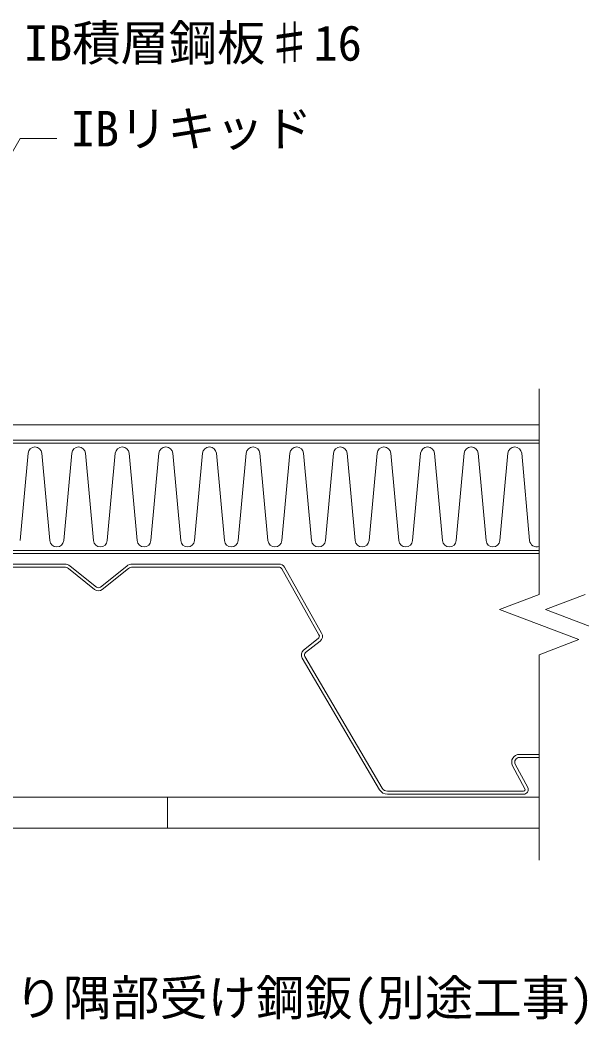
# Model space of a CAD drawing. Units: millimetres, scale not verified. Extents: x -840 to 840, y -594 to 594.
# Drawn here: x -214.9 to -31.8, y -376.7 to -49.3 of the extents above; entities that cross this region are included whole.
import ezdxf
from ezdxf.enums import TextEntityAlignment as Align

# ---------------------------------------------------------------- set-up
doc = ezdxf.new("R2010")
doc.units = ezdxf.units.MM
doc.header["$LTSCALE"] = 2
for name, color, linetype, lineweight in [('0-3_タイトル文字', 5, 'Continuous', 9), ('0-7_躯体', 7, 'Continuous', 9), ('0-8_鋼材(C型・H鋼ｅｔｃ)', 7, 'Continuous', 9), ('0-A_断熱材', 4, 'Continuous', 9), ('0-B_鋼材(受け鋼鈑)', 7, 'Continuous', 9), ('0-C_基準線(IBｼｰﾄ)', 7, 'Continuous', 9), ('0-E_寸法線', 7, 'Continuous', 9), ('1-2_破断線', 7, 'Continuous', 9)]:
    doc.layers.add(name, color=color, linetype=linetype, lineweight=lineweight)
doc.styles.add('ＭＳ ゴシック', font='')
doc.styles.get('ＭＳ ゴシック').set_extended_font_data('MS Gothic')

msp = doc.modelspace()

# ---------------------------------------------------------------- linework, layer by layer
at = {"layer": '0-7_躯体'}
for p, q in [((-361.817, -223.158), (-45.735, -223.158)), ((-166.817, -302.558), (-45.735, -302.558)), ((-166.817, -312.558), (-45.735, -312.558))]:
    msp.add_line(p, q, dxfattribs=at)
at = {"layer": '0-8_鋼材(C型・H鋼ｅｔｃ)'}
for p, q in [((-341.817, -302.558), (-166.817, -302.558)), ((-166.817, -302.558), (-166.817, -312.558)), ((-243.317, -312.558), (-166.817, -312.558))]:
    msp.add_line(p, q, dxfattribs=at)
at = {"layer": '0-A_断熱材'}
for p, q in [((-212.262, -190.424), (-214.862, -218.892)), ((-207.755, -190.424), (-205.154, -218.892)), ((-198.047, -190.424), (-200.648, -218.892)), ((-193.54, -190.424), (-190.94, -218.892)), ((-183.832, -190.424), (-186.433, -218.892)), ((-179.325, -190.424), (-176.725, -218.892)), ((-169.618, -190.424), (-172.218, -218.892)), ((-165.111, -190.424), (-162.51, -218.892)), ((-155.403, -190.424), (-158.003, -218.892)), ((-150.896, -190.424), (-148.295, -218.892)), ((-141.188, -190.424), (-143.789, -218.892)), ((-136.681, -190.424), (-134.081, -218.892)), ((-126.973, -190.424), (-129.574, -218.892)), ((-122.466, -190.424), (-119.866, -218.892)), ((-112.759, -190.424), (-115.359, -218.892)), ((-108.252, -190.424), (-105.651, -218.892)), ((-98.544, -190.424), (-101.144, -218.892)), ((-94.037, -190.424), (-91.437, -218.892)), ((-84.329, -190.424), (-86.93, -218.892)), ((-79.822, -190.424), (-77.222, -218.892)), ((-70.114, -190.424), (-72.715, -218.892)), ((-65.608, -190.424), (-63.007, -218.892)), ((-55.9, -190.424), (-58.5, -218.892)), ((-51.393, -190.424), (-48.792, -218.892))]:
    msp.add_line(p, q, dxfattribs=at)
at = {"layer": '0-A_断熱材', "color": 7}
msp.add_line((-45.735, -222.158), (-225.817, -222.158), dxfattribs=at)
msp.add_lwpolyline([(-361.817, -222.158), (-361.817, -187.158), (-45.735, -187.158)], dxfattribs=at)
at = {"layer": '0-A_断熱材'}
for centre, start, end in [((-210.008, -190.635), 5.35135, 174.64865), ((-195.794, -190.635), 5.35135, 174.64865), ((-181.579, -190.635), 5.35135, 174.64865), ((-167.364, -190.635), 5.35135, 174.64865), ((-153.149, -190.635), 5.35135, 174.64865), ((-138.935, -190.635), 5.35135, 174.64865), ((-124.72, -190.635), 5.35135, 174.64865), ((-110.505, -190.635), 5.35135, 174.64865), ((-96.29, -190.635), 5.35135, 174.64865), ((-82.076, -190.635), 5.35135, 174.64865), ((-67.861, -190.635), 5.35135, 174.64865), ((-53.646, -190.635), 5.35135, 174.64865), ((-202.901, -218.681), 185.35135, 354.64865), ((-188.686, -218.681), 185.35135, 354.64865), ((-174.471, -218.681), 185.35135, 354.64865), ((-160.257, -218.681), 185.35135, 354.64865), ((-146.042, -218.681), 185.35135, 354.64865), ((-131.827, -218.681), 185.35135, 354.64865), ((-117.613, -218.681), 185.35135, 354.64865), ((-103.398, -218.681), 185.35135, 354.64865), ((-89.183, -218.681), 185.35135, 354.64865), ((-74.968, -218.681), 185.35135, 354.64865), ((-60.754, -218.681), 185.35135, 354.64865), ((-46.539, -218.681), 185.35135, 290.79919)]:
    msp.add_arc(centre, 2.263, start, end, dxfattribs=at)
at = {"layer": '0-B_鋼材(受け鋼鈑)'}
for p, q in [((-362.817, -223.158), (-214.017, -223.158)), ((-200.383, -226.558), (-248.15, -226.558)), ((-248.15, -227.558), (-200.383, -227.558)), ((-199.134, -227.996), (-190.566, -234.85)), ((-189.941, -234.069), (-198.509, -227.215)), ((-180.125, -227.215), (-188.692, -234.069)), ((-188.067, -234.85), (-179.5, -227.996)), ((-130.483, -226.558), (-178.251, -226.558)), ((-178.251, -227.558), (-130.483, -227.558)), ((-129.613, -228.066), (-117.452, -249.56)), ((-116.582, -249.067), (-128.742, -227.573)), ((-117.702, -250.836), (-122.469, -254.607)), ((-121.848, -255.391), (-117.082, -251.621)), ((-122.951, -257.19), (-97.687, -300.081)), ((-96.825, -299.573), (-122.09, -256.683)), ((-45.735, -288.558), (-52.149, -288.558)), ((-52.149, -289.558), (-45.735, -289.558)), ((-54.35, -292.243), (-50.319, -299.823)), ((-49.436, -299.354), (-53.469, -291.769)), ((-50.761, -300.558), (-95.102, -300.558)), ((-95.102, -301.558), (-50.761, -301.558))]:
    msp.add_line(p, q, dxfattribs=at)
for centre, radius, start, end in [((-200.383, -229.558), 3, 51.34073, 90), ((-200.383, -229.558), 2, 51.34073, 90), ((-178.251, -229.558), 3, 90, 128.66027), ((-178.251, -229.558), 2, 90, 128.66027), ((-130.483, -228.558), 2, 29.5, 90), ((-130.483, -228.558), 1, 29.5, 90), ((-189.317, -233.288), 2, 231.34073, 308.66027), ((-189.317, -233.288), 1, 231.34073, 308.66027), ((-118.322, -250.052), 1, 308.34312, 29.5), ((-118.322, -250.052), 2, 308.34312, 29.5), ((-121.228, -256.175), 2, 128.34312, 210.5), ((-121.228, -256.175), 1, 128.34312, 210.5), ((-52.149, -291.058), 2.5, 90, 208.29949), ((-52.149, -291.058), 1.5, 90, 208.29949), ((-95.102, -298.558), 3, 210.5, 270), ((-95.102, -298.558), 2, 210.5, 270), ((-50.761, -300.058), 1.5, 270, 28), ((-50.761, -300.058), 0.5, 270, 28)]:
    msp.add_arc(centre, radius, start, end, dxfattribs=at)
at = {"layer": '0-C_基準線(IBｼｰﾄ)'}
for p, q in [((-253.72, -181.158), (-45.735, -181.158)), ((-255.06, -186.158), (-45.735, -186.158))]:
    msp.add_line(p, q, dxfattribs=at)
at = {"layer": '0-E_寸法線'}
for p, q in [((-263.636, -172.37), (-214.837, -87.848)), ((-214.837, -87.848), (-202.837, -87.848))]:
    msp.add_line(p, q, dxfattribs=at)
at = {"layer": '1-2_破断線'}
for p, q in [((-45.735, -236.425), (-45.735, -169.492)), ((-58.673, -241.342), (-45.735, -236.425)), ((-43.673, -241.342), (-30.735, -236.425)), ((-58.673, -241.342), (-32.798, -251.174)), ((-43.673, -241.342), (-17.798, -251.174)), ((-32.798, -251.174), (-45.735, -256.09)), ((-45.735, -323.024), (-45.735, -256.09))]:
    msp.add_line(p, q, dxfattribs=at)

# ---------------------------------------------------------------- texts
at = {"layer": '0-3_タイトル文字', "color": 7, "style": 'ＭＳ ゴシック'}
for s, p in [('IB積層鋼板♯16', (-213.575, -65.984)), ('IBリキッド', (-198.297, -93.907)), ('入り隅部受け鋼鈑(別途工事)', (-232.419, -377.097))]:
    msp.add_text(s, height=11.54, dxfattribs=at).set_placement(p, align=Align.BOTTOM_LEFT)

doc.saveas('drawing.dxf')
